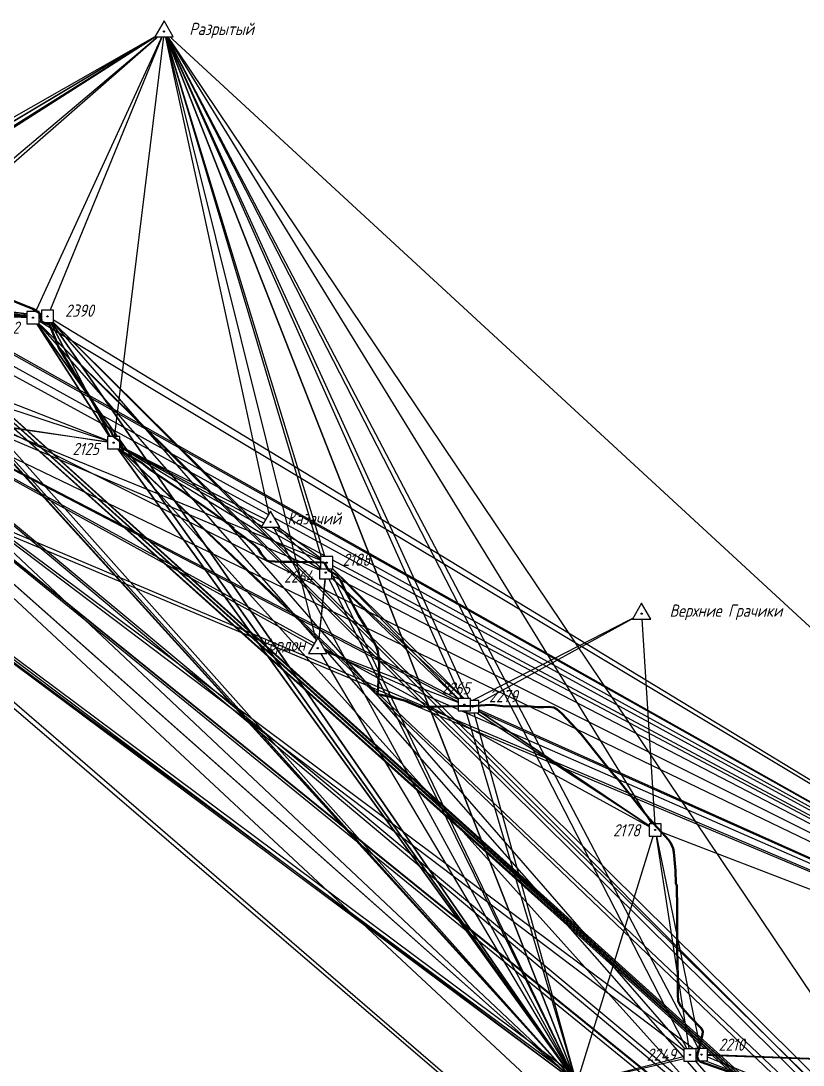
# Model space of a CAD drawing. Extents: x 2206680 to 2255999, y 529817 to 580901.
# Drawn here: x 2213659 to 2226421, y 563858 to 580901 of the extents above; entities that cross this region are included whole.
import ezdxf
from ezdxf.enums import TextEntityAlignment as Align

# ---------------------------------------------------------------- set-up
doc = ezdxf.new("R2010")
doc.units = 0
doc.layers.add('BaseLine', color=3, linetype='Continuous', true_color=0x00ff00)
doc.layers.add('Проектируемая трасса', color=1, linetype='Continuous')
doc.layers.add('Точки', color=7, linetype='Continuous', lineweight=0, true_color=0xffffff)
doc.styles.add('Bm431', font='Bm431.ttf')
doc.styles.add('D431', font='D431.ttf')
doc.styles.add('VNIPISIMPLEXCUR', font='simplex.shx', dxfattribs={"width": 0.8, "oblique": 15})

# ---------------------------------------------------------------- blocks, each defined once
blk = doc.blocks.new('*U14')
at = {"color": 0, "linetype": 'Continuous', "lineweight": -2, "style": 'D431'}
blk.add_attdef('Номер_пункта', text='', height=2, dxfattribs=at).set_placement((-2, -1), align=Align.RIGHT)
at = {"color": 0, "linetype": 'Continuous', "lineweight": -2, "style": 'Bm431', "flags": 1}
blk.add_attdef('Код', (0, -5.5), '', height=2, dxfattribs=at)
at = {"color": 0, "linetype": 'Continuous', "lineweight": -2}
blk.add_wipeout([(-1, 1), (1, 1), (1, -1), (-1, -1)], dxfattribs=at)
at = {"linetype": 'Continuous', "lineweight": -2}
h = blk.add_hatch(color=0, dxfattribs=at)
edge = h.paths.add_edge_path()
edge.add_arc((0, 0), 0.1, 0, 360)
at = {"color": 0, "linetype": 'Continuous', "lineweight": -2}
blk.add_lwpolyline([(-1, -1), (1, -1), (1, 1), (-1, 1)], close=True, dxfattribs=at)
blk.add_circle((0, 0), 0.1, dxfattribs=at)
at = {"color": 0, "linetype": 'Continuous', "lineweight": -2, "style": 'Bm431'}
for tag, p in [('Отметка_центра', (7, 0.7)), ('Отметка_земли', (7, -2.7))]:
    blk.add_attdef(tag, text='', height=2, dxfattribs=at).set_placement(p, align=Align.CENTER)
blk = doc.blocks.new('*U19')
at = {"color": 0, "linetype": 'Continuous', "lineweight": -2, "style": 'D431'}
blk.add_attdef('Номер_пункта', text='', height=2, dxfattribs=at).set_placement((-2, -1), align=Align.RIGHT)
at = {"color": 0, "linetype": 'Continuous', "lineweight": -2, "style": 'Bm431', "flags": 1}
blk.add_attdef('Код', (0, -5.5), '', height=2, dxfattribs=at)
at = {"color": 0, "linetype": 'Continuous', "lineweight": -2}
blk.add_wipeout([(-1, 1), (1, 1), (1, -1), (-1, -1)], dxfattribs=at)
at = {"linetype": 'Continuous', "lineweight": -2}
h = blk.add_hatch(color=0, dxfattribs=at)
edge = h.paths.add_edge_path()
edge.add_arc((0, 0), 0.1, 0, 360)
at = {"color": 0, "linetype": 'Continuous', "lineweight": -2}
blk.add_lwpolyline([(-1, -1), (1, -1), (1, 1), (-1, 1)], close=True, dxfattribs=at)
blk.add_circle((0, 0), 0.1, dxfattribs=at)
at = {"color": 0, "linetype": 'Continuous', "lineweight": -2, "style": 'Bm431'}
for tag, p in [('Отметка_центра', (7, 0.7)), ('Отметка_земли', (7, -2.7))]:
    blk.add_attdef(tag, text='', height=2, dxfattribs=at).set_placement(p, align=Align.CENTER)
blk = doc.blocks.new('*U29')
at = {"color": 0, "linetype": 'Continuous', "lineweight": -2, "style": 'D431'}
blk.add_attdef('Номер_пункта', text='', height=2, dxfattribs=at).set_placement((-2, -1), align=Align.RIGHT)
at = {"color": 0, "linetype": 'Continuous', "lineweight": -2, "style": 'Bm431', "flags": 1}
blk.add_attdef('Код', (0, -5.5), '', height=2, dxfattribs=at)
at = {"color": 0, "linetype": 'Continuous', "lineweight": -2}
blk.add_wipeout([(-1, 1), (1, 1), (1, -1), (-1, -1)], dxfattribs=at)
at = {"linetype": 'Continuous', "lineweight": -2}
h = blk.add_hatch(color=0, dxfattribs=at)
edge = h.paths.add_edge_path()
edge.add_arc((0, 0), 0.1, 0, 360)
at = {"color": 0, "linetype": 'Continuous', "lineweight": -2}
blk.add_lwpolyline([(-1, -1), (1, -1), (1, 1), (-1, 1)], close=True, dxfattribs=at)
blk.add_circle((0, 0), 0.1, dxfattribs=at)
at = {"color": 0, "linetype": 'Continuous', "lineweight": -2, "style": 'Bm431'}
for tag, p in [('Отметка_центра', (7, 0.7)), ('Отметка_земли', (7, -2.7))]:
    blk.add_attdef(tag, text='', height=2, dxfattribs=at).set_placement(p, align=Align.CENTER)
blk = doc.blocks.new('*U30')
at = {"color": 0, "linetype": 'Continuous', "lineweight": -2, "style": 'D431'}
blk.add_attdef('Номер_пункта', text='', height=2, dxfattribs=at).set_placement((-2, -1), align=Align.RIGHT)
at = {"color": 0, "linetype": 'Continuous', "lineweight": -2, "style": 'Bm431', "flags": 1}
blk.add_attdef('Код', (0, -5.5), '', height=2, dxfattribs=at)
at = {"color": 0, "linetype": 'Continuous', "lineweight": -2}
blk.add_wipeout([(-1, 1), (1, 1), (1, -1), (-1, -1)], dxfattribs=at)
at = {"linetype": 'Continuous', "lineweight": -2}
h = blk.add_hatch(color=0, dxfattribs=at)
edge = h.paths.add_edge_path()
edge.add_arc((0, 0), 0.1, 0, 360)
at = {"color": 0, "linetype": 'Continuous', "lineweight": -2}
blk.add_lwpolyline([(-1, -1), (1, -1), (1, 1), (-1, 1)], close=True, dxfattribs=at)
blk.add_circle((0, 0), 0.1, dxfattribs=at)
at = {"color": 0, "linetype": 'Continuous', "lineweight": -2, "style": 'Bm431'}
for tag, p in [('Отметка_центра', (7, 0.7)), ('Отметка_земли', (7, -2.7))]:
    blk.add_attdef(tag, text='', height=2, dxfattribs=at).set_placement(p, align=Align.CENTER)
blk = doc.blocks.new('*U31')
at = {"color": 0, "linetype": 'Continuous', "lineweight": -2, "style": 'D431'}
blk.add_attdef('Номер_пункта', text='', height=2, dxfattribs=at).set_placement((-2, -1), align=Align.RIGHT)
at = {"color": 0, "linetype": 'Continuous', "lineweight": -2, "style": 'Bm431', "flags": 1}
blk.add_attdef('Код', (0, -5.5), '', height=2, dxfattribs=at)
at = {"color": 0, "linetype": 'Continuous', "lineweight": -2}
blk.add_wipeout([(-1, 1), (1, 1), (1, -1), (-1, -1)], dxfattribs=at)
at = {"linetype": 'Continuous', "lineweight": -2}
h = blk.add_hatch(color=0, dxfattribs=at)
edge = h.paths.add_edge_path()
edge.add_arc((0, 0), 0.1, 0, 360)
at = {"color": 0, "linetype": 'Continuous', "lineweight": -2}
blk.add_lwpolyline([(-1, -1), (1, -1), (1, 1), (-1, 1)], close=True, dxfattribs=at)
blk.add_circle((0, 0), 0.1, dxfattribs=at)
at = {"color": 0, "linetype": 'Continuous', "lineweight": -2, "style": 'Bm431'}
for tag, p in [('Отметка_центра', (7, 0.7)), ('Отметка_земли', (7, -2.7))]:
    blk.add_attdef(tag, text='', height=2, dxfattribs=at).set_placement(p, align=Align.CENTER)
blk = doc.blocks.new('*U32')
at = {"color": 0, "linetype": 'Continuous', "lineweight": -2, "style": 'D431'}
blk.add_attdef('Номер_пункта', text='', height=2, dxfattribs=at).set_placement((-2, -1), align=Align.RIGHT)
at = {"color": 0, "linetype": 'Continuous', "lineweight": -2, "style": 'Bm431', "flags": 1}
blk.add_attdef('Код', (0, -5.5), '', height=2, dxfattribs=at)
at = {"color": 0, "linetype": 'Continuous', "lineweight": -2}
blk.add_wipeout([(-1, 1), (1, 1), (1, -1), (-1, -1)], dxfattribs=at)
at = {"linetype": 'Continuous', "lineweight": -2}
h = blk.add_hatch(color=0, dxfattribs=at)
edge = h.paths.add_edge_path()
edge.add_arc((0, 0), 0.1, 0, 360)
at = {"color": 0, "linetype": 'Continuous', "lineweight": -2}
blk.add_lwpolyline([(-1, -1), (1, -1), (1, 1), (-1, 1)], close=True, dxfattribs=at)
blk.add_circle((0, 0), 0.1, dxfattribs=at)
at = {"color": 0, "linetype": 'Continuous', "lineweight": -2, "style": 'Bm431'}
for tag, p in [('Отметка_центра', (7, 0.7)), ('Отметка_земли', (7, -2.7))]:
    blk.add_attdef(tag, text='', height=2, dxfattribs=at).set_placement(p, align=Align.CENTER)
blk = doc.blocks.new('*U21')
at = {"color": 0, "linetype": 'Continuous', "lineweight": -2, "style": 'D431'}
blk.add_attdef('Номер_пункта', text='', height=2, dxfattribs=at).set_placement((-2, -1), align=Align.RIGHT)
at = {"color": 0, "linetype": 'Continuous', "lineweight": -2, "style": 'Bm431', "flags": 1}
blk.add_attdef('Код', (0, -5.5), '', height=2, dxfattribs=at)
at = {"color": 0, "linetype": 'Continuous', "lineweight": -2}
blk.add_wipeout([(-1, 1), (1, 1), (1, -1), (-1, -1)], dxfattribs=at)
at = {"linetype": 'Continuous', "lineweight": -2}
h = blk.add_hatch(color=0, dxfattribs=at)
edge = h.paths.add_edge_path()
edge.add_arc((0, 0), 0.1, 0, 360)
at = {"color": 0, "linetype": 'Continuous', "lineweight": -2}
blk.add_lwpolyline([(-1, -1), (1, -1), (1, 1), (-1, 1)], close=True, dxfattribs=at)
blk.add_circle((0, 0), 0.1, dxfattribs=at)
at = {"color": 0, "linetype": 'Continuous', "lineweight": -2, "style": 'Bm431'}
for tag, p in [('Отметка_центра', (7, 0.7)), ('Отметка_земли', (7, -2.7))]:
    blk.add_attdef(tag, text='', height=2, dxfattribs=at).set_placement(p, align=Align.CENTER)
blk = doc.blocks.new('*U22')
at = {"color": 0, "linetype": 'Continuous', "lineweight": -2, "style": 'D431'}
blk.add_attdef('Номер_пункта', text='', height=2, dxfattribs=at).set_placement((-2, -1), align=Align.RIGHT)
at = {"color": 0, "linetype": 'Continuous', "lineweight": -2, "style": 'Bm431', "flags": 1}
blk.add_attdef('Код', (0, -5.5), '', height=2, dxfattribs=at)
at = {"color": 0, "linetype": 'Continuous', "lineweight": -2}
blk.add_wipeout([(-1, 1), (1, 1), (1, -1), (-1, -1)], dxfattribs=at)
at = {"linetype": 'Continuous', "lineweight": -2}
h = blk.add_hatch(color=0, dxfattribs=at)
edge = h.paths.add_edge_path()
edge.add_arc((0, 0), 0.1, 0, 360)
at = {"color": 0, "linetype": 'Continuous', "lineweight": -2}
blk.add_lwpolyline([(-1, -1), (1, -1), (1, 1), (-1, 1)], close=True, dxfattribs=at)
blk.add_circle((0, 0), 0.1, dxfattribs=at)
at = {"color": 0, "linetype": 'Continuous', "lineweight": -2, "style": 'Bm431'}
for tag, p in [('Отметка_центра', (7, 0.7)), ('Отметка_земли', (7, -2.7))]:
    blk.add_attdef(tag, text='', height=2, dxfattribs=at).set_placement(p, align=Align.CENTER)
blk = doc.blocks.new('*U23')
at = {"color": 0, "linetype": 'Continuous', "lineweight": -2, "style": 'D431'}
blk.add_attdef('Номер_пункта', text='', height=2, dxfattribs=at).set_placement((-2, -1), align=Align.RIGHT)
at = {"color": 0, "linetype": 'Continuous', "lineweight": -2, "style": 'Bm431', "flags": 1}
blk.add_attdef('Код', (0, -5.5), '', height=2, dxfattribs=at)
at = {"color": 0, "linetype": 'Continuous', "lineweight": -2}
blk.add_wipeout([(-1, 1), (1, 1), (1, -1), (-1, -1)], dxfattribs=at)
at = {"linetype": 'Continuous', "lineweight": -2}
h = blk.add_hatch(color=0, dxfattribs=at)
edge = h.paths.add_edge_path()
edge.add_arc((0, 0), 0.1, 0, 360)
at = {"color": 0, "linetype": 'Continuous', "lineweight": -2}
blk.add_lwpolyline([(-1, -1), (1, -1), (1, 1), (-1, 1)], close=True, dxfattribs=at)
blk.add_circle((0, 0), 0.1, dxfattribs=at)
at = {"color": 0, "linetype": 'Continuous', "lineweight": -2, "style": 'Bm431'}
for tag, p in [('Отметка_центра', (7, 0.7)), ('Отметка_земли', (7, -2.7))]:
    blk.add_attdef(tag, text='', height=2, dxfattribs=at).set_placement(p, align=Align.CENTER)
blk = doc.blocks.new('*U24')
at = {"color": 0, "linetype": 'Continuous', "lineweight": -2, "style": 'D431'}
blk.add_attdef('Номер_пункта', text='', height=2, dxfattribs=at).set_placement((-2, -1), align=Align.RIGHT)
at = {"color": 0, "linetype": 'Continuous', "lineweight": -2, "style": 'Bm431', "flags": 1}
blk.add_attdef('Код', (0, -5.5), '', height=2, dxfattribs=at)
at = {"color": 0, "linetype": 'Continuous', "lineweight": -2}
blk.add_wipeout([(-1, 1), (1, 1), (1, -1), (-1, -1)], dxfattribs=at)
at = {"linetype": 'Continuous', "lineweight": -2}
h = blk.add_hatch(color=0, dxfattribs=at)
edge = h.paths.add_edge_path()
edge.add_arc((0, 0), 0.1, 0, 360)
at = {"color": 0, "linetype": 'Continuous', "lineweight": -2}
blk.add_lwpolyline([(-1, -1), (1, -1), (1, 1), (-1, 1)], close=True, dxfattribs=at)
blk.add_circle((0, 0), 0.1, dxfattribs=at)
at = {"color": 0, "linetype": 'Continuous', "lineweight": -2, "style": 'Bm431'}
for tag, p in [('Отметка_центра', (7, 0.7)), ('Отметка_земли', (7, -2.7))]:
    blk.add_attdef(tag, text='', height=2, dxfattribs=at).set_placement(p, align=Align.CENTER)
blk = doc.blocks.new('*U69')
at = {"color": 0, "linetype": 'Continuous', "lineweight": -2, "style": 'Bm431'}
for tag, p in [('Отметка_центра', (7, 0.7)), ('Отметка_земли', (7, -2.7))]:
    blk.add_attdef(tag, text='', height=2, dxfattribs=at).set_placement(p, align=Align.CENTER)
blk.add_attdef('Название_пункта', text='', height=2, dxfattribs=at).set_placement((-2, -1), align=Align.RIGHT)
at = {"color": 0, "linetype": 'Continuous', "lineweight": -2}
blk.add_wipeout([(-1.5, -0.87), (0, 1.73), (1.5, -0.87)], dxfattribs=at)
at = {"linetype": 'Continuous', "lineweight": -2}
h = blk.add_hatch(color=0, dxfattribs=at)
edge = h.paths.add_edge_path()
edge.add_arc((0, 0), 0.1, 0, 360)
at = {"color": 0, "linetype": 'Continuous', "lineweight": -2}
blk.add_lwpolyline([(-1.5, -0.87), (1.5, -0.87), (0, 1.73)], close=True, dxfattribs=at)
blk.add_circle((0, 0), 0.1, dxfattribs=at)
blk = doc.blocks.new('*U70')
at = {"color": 0, "linetype": 'Continuous', "lineweight": -2, "style": 'Bm431'}
for tag, p in [('Отметка_центра', (7, 0.7)), ('Отметка_земли', (7, -2.7))]:
    blk.add_attdef(tag, text='', height=2, dxfattribs=at).set_placement(p, align=Align.CENTER)
blk.add_attdef('Название_пункта', text='', height=2, dxfattribs=at).set_placement((-2, -1), align=Align.RIGHT)
at = {"color": 0, "linetype": 'Continuous', "lineweight": -2}
blk.add_wipeout([(-1.5, -0.87), (0, 1.73), (1.5, -0.87)], dxfattribs=at)
at = {"linetype": 'Continuous', "lineweight": -2}
h = blk.add_hatch(color=0, dxfattribs=at)
edge = h.paths.add_edge_path()
edge.add_arc((0, 0), 0.1, 0, 360)
at = {"color": 0, "linetype": 'Continuous', "lineweight": -2}
blk.add_lwpolyline([(-1.5, -0.87), (1.5, -0.87), (0, 1.73)], close=True, dxfattribs=at)
blk.add_circle((0, 0), 0.1, dxfattribs=at)
blk = doc.blocks.new('*U72')
at = {"color": 0, "linetype": 'Continuous', "lineweight": -2, "style": 'Bm431'}
for tag, p in [('Отметка_центра', (7, 0.7)), ('Отметка_земли', (7, -2.7))]:
    blk.add_attdef(tag, text='', height=2, dxfattribs=at).set_placement(p, align=Align.CENTER)
blk.add_attdef('Название_пункта', text='', height=2, dxfattribs=at).set_placement((-2, -1), align=Align.RIGHT)
at = {"color": 0, "linetype": 'Continuous', "lineweight": -2}
blk.add_wipeout([(-1.5, -0.87), (0, 1.73), (1.5, -0.87)], dxfattribs=at)
at = {"linetype": 'Continuous', "lineweight": -2}
h = blk.add_hatch(color=0, dxfattribs=at)
edge = h.paths.add_edge_path()
edge.add_arc((0, 0), 0.1, 0, 360)
at = {"color": 0, "linetype": 'Continuous', "lineweight": -2}
blk.add_lwpolyline([(-1.5, -0.87), (1.5, -0.87), (0, 1.73)], close=True, dxfattribs=at)
blk.add_circle((0, 0), 0.1, dxfattribs=at)
blk = doc.blocks.new('*U56')
at = {"color": 0, "linetype": 'Continuous', "lineweight": -2, "style": 'Bm431'}
for tag, p in [('Отметка_центра', (7.07, 0.2)), ('Отметка_земли', (7.07, -3.2))]:
    blk.add_attdef(tag, text='', height=2, dxfattribs=at).set_placement(p, align=Align.CENTER)
blk.add_attdef('Название_пункта', text='', height=2, dxfattribs=at).set_placement((-2, -1), align=Align.RIGHT)
at = {"color": 0, "linetype": 'Continuous', "lineweight": -2}
blk.add_wipeout([(-1.5, -0.87), (0, 1.73), (1.5, -0.87)], dxfattribs=at)
at = {"linetype": 'Continuous', "lineweight": -2}
h = blk.add_hatch(color=0, dxfattribs=at)
edge = h.paths.add_edge_path()
edge.add_arc((0, 0), 0.1, 0, 360)
at = {"color": 0, "linetype": 'Continuous', "lineweight": -2}
blk.add_lwpolyline([(-1.5, -0.87), (1.5, -0.87), (0, 1.73)], close=True, dxfattribs=at)
blk.add_circle((0, 0), 0.1, dxfattribs=at)

msp = doc.modelspace()

# ---------------------------------------------------------------- linework, layer by layer
at = {"color": 95, "linetype": 'Continuous'}
for p, q in [((2215995, 580728, 137), (2207165, 575157, 35)), ((2215995, 580728, 137), (2207231, 575224, 35)), ((2215995, 580728, 137), (2208449, 576223, 44)), ((2215995, 580728, 137), (2209147, 576354, 40)), ((2215995, 580728, 137), (2210141, 577397, 46)), ((2215995, 580728, 137), (2210250, 577301, 46)), ((2215995, 580728, 137), (2210250, 577301, 46)), ((2215995, 580728, 137), (2211091, 576448, 39)), ((2215995, 580728, 137), (2211113, 576606, 40)), ((2215995, 580728, 137), (2213856, 576058, 37)), ((2215995, 580728, 137), (2214093, 576079, 37)), ((2215995, 580728, 137), (2218647, 572059, 36)), ((2215995, 580728, 137), (2218647, 572059, 36)), ((2215995, 580728, 137), (2224008, 567696, 117)), ((2215995, 580728, 137), (2228126, 562675, 85)), ((2215995, 580728, 137), (2222731, 563559, 61)), ((2215995, 580728, 137), (2222731, 563559, 61)), ((2215995, 580728, 137), (2217731, 572726, 38)), ((2215995, 580728, 137), (2218502, 570664, 43)), ((2215995, 580728, 137), (2221029, 569708, 48)), ((2215995, 580728, 137), (2221029, 569708, 48)), ((2215995, 580728, 137), (2220893, 569740, 46)), ((2215995, 580728, 137), (2220893, 569740, 46)), ((2215995, 580728, 137), (2224575, 564025, 67)), ((2215995, 580728, 137), (2224763, 564029, 68)), ((2215995, 580728, 137), (2218633, 571897, 35)), ((2215995, 580728, 137), (2218633, 571897, 35)), ((2234489, 563670, 168), (2215995, 580728, 137)), ((2234489, 563670, 168), (2215995, 580728, 137)), ((2213856, 576058, 37), (2211113, 576606, 40)), ((2234489, 563670, 168), (2211113, 576606, 40)), ((2214093, 576079, 37), (2211091, 576448, 39)), ((2213856, 576058, 37), (2211091, 576448, 39)), ((2234489, 563670, 168), (2211091, 576448, 39)), ((2214093, 576079, 37), (2209147, 576354, 40)), ((2213856, 576058, 37), (2209147, 576354, 40)), ((2214093, 576079, 37), (2208449, 576223, 44)), ((2213856, 576058, 37), (2208449, 576223, 44)), ((2213856, 576058, 37), (2214093, 576079, 37)), ((2213856, 576058, 37), (2214093, 576079, 37)), ((2215171, 574017, 32), (2222731, 563559, 61)), ((2215171, 574017, 32), (2222731, 563559, 61)), ((2215171, 574017, 32), (2217731, 572726, 38)), ((2215171, 574017, 32), (2218633, 571897, 35)), ((2215171, 574017, 32), (2218647, 572059, 36)), ((2234489, 563670, 168), (2215171, 574017, 32)), ((2218647, 572059, 36), (2217731, 572726, 38)), ((2218633, 571897, 35), (2217731, 572726, 38)), ((2222731, 563559, 61), (2217731, 572726, 38)), ((2218647, 572059, 36), (2218502, 570664, 43)), ((2218647, 572059, 36), (2218633, 571897, 35)), ((2218647, 572059, 36), (2218633, 571897, 35)), ((2220893, 569740, 46), (2218647, 572059, 36)), ((2218647, 572059, 36), (2221029, 569708, 48)), ((2222731, 563559, 61), (2218647, 572059, 36)), ((2222731, 563559, 61), (2218647, 572059, 36)), ((2234489, 563670, 168), (2218647, 572059, 36)), ((2218633, 571897, 35), (2218502, 570664, 43)), ((2220893, 569740, 46), (2218633, 571897, 35)), ((2218633, 571897, 35), (2221029, 569708, 48)), ((2222731, 563559, 61), (2218633, 571897, 35)), ((2222731, 563559, 61), (2218633, 571897, 35)), ((2234489, 563670, 168), (2218633, 571897, 35)), ((2223787, 571226, 120), (2220893, 569740, 46)), ((2223787, 571226, 120), (2221029, 569708, 48)), ((2223787, 571226, 120), (2224008, 567696, 117)), ((2220893, 569740, 46), (2218502, 570664, 43)), ((2222731, 563559, 61), (2218502, 570664, 43)), ((2234489, 563670, 168), (2218502, 570664, 43)), ((2224008, 567696, 117), (2220893, 569740, 46)), ((2221029, 569708, 48), (2220893, 569740, 46)), ((2221029, 569708, 48), (2220893, 569740, 46)), ((2222731, 563559, 61), (2220893, 569740, 46)), ((2222731, 563559, 61), (2220893, 569740, 46)), ((2224008, 567696, 117), (2220893, 569740, 46)), ((2221029, 569708, 48), (2220893, 569740, 46)), ((2234489, 563670, 168), (2220893, 569740, 46)), ((2234489, 563670, 168), (2220893, 569740, 46)), ((2224008, 567696, 117), (2221029, 569708, 48)), ((2222731, 563559, 61), (2221029, 569708, 48)), ((2222731, 563559, 61), (2221029, 569708, 48)), ((2221029, 569708, 48), (2224008, 567696, 117)), ((2234489, 563670, 168), (2221029, 569708, 48)), ((2234489, 563670, 168), (2221029, 569708, 48)), ((2222731, 563559, 61), (2224008, 567696, 117)), ((2224008, 567696, 117), (2224575, 564025, 67)), ((2224008, 567696, 117), (2224763, 564029, 68)), ((2234489, 563670, 168), (2224008, 567696, 117)), ((2222731, 563559, 61), (2224763, 564029, 68)), ((2222731, 563559, 61), (2224575, 564025, 67)), ((2224575, 564025, 67), (2224763, 564029, 68)), ((2224575, 564025, 67), (2228126, 562675, 85)), ((2234489, 563670, 168), (2224575, 564025, 67)), ((2224763, 564029, 68), (2228126, 562675, 85)), ((2234489, 563670, 168), (2224763, 564029, 68))]:
    msp.add_line(p, q, dxfattribs=at)
at = {"layer": 'BaseLine', "color": 95, "lineweight": 30}
for p, q in [((2215995, 580728, 137), (2207165, 575157, 35)), ((2215995, 580728, 137), (2207231, 575224, 35)), ((2215995, 580728, 137), (2208449, 576223, 44)), ((2215995, 580728, 137), (2209147, 576354, 40)), ((2215995, 580728, 137), (2210141, 577397, 46)), ((2215995, 580728, 137), (2210250, 577301, 46)), ((2215995, 580728, 137), (2210250, 577301, 46)), ((2215995, 580728, 137), (2211091, 576448, 39)), ((2215995, 580728, 137), (2211113, 576606, 40)), ((2215995, 580728, 137), (2213856, 576058, 37)), ((2215995, 580728, 137), (2214093, 576079, 37)), ((2215995, 580728, 137), (2215171, 574017, 32)), ((2215995, 580728, 137), (2215171, 574017, 32)), ((2215995, 580728, 137), (2215171, 574017, 32)), ((2215995, 580728, 137), (2215171, 574017, 32)), ((2215995, 580728, 137), (2218647, 572059, 36)), ((2215995, 580728, 137), (2218647, 572059, 36)), ((2215995, 580728, 137), (2224008, 567696, 117)), ((2215995, 580728, 137), (2228126, 562675, 85)), ((2222731, 563559, 61), (2215995, 580728, 137)), ((2215995, 580728, 137), (2217731, 572726, 38)), ((2215995, 580728, 137), (2218502, 570664, 43)), ((2215995, 580728, 137), (2221029, 569708, 48)), ((2215995, 580728, 137), (2221029, 569708, 48)), ((2234489, 563670, 168), (2215995, 580728, 137)), ((2215995, 580728, 137), (2220893, 569740, 46)), ((2215995, 580728, 137), (2220893, 569740, 46)), ((2215995, 580728, 137), (2224575, 564025, 67)), ((2215995, 580728, 137), (2224763, 564029, 68)), ((2215995, 580728, 137), (2218633, 571897, 35)), ((2215995, 580728, 137), (2218633, 571897, 35)), ((2234489, 563670, 168), (2215995, 580728, 137)), ((2222731, 563559, 61), (2215995, 580728, 137)), ((2222731, 563559, 61), (2210141, 577397, 46)), ((2234489, 563670, 168), (2210141, 577397, 46)), ((2222731, 563559, 61), (2210141, 577397, 46)), ((2234489, 563670, 168), (2210141, 577397, 46)), ((2210141, 577397, 46), (2238006, 552293, 121)), ((2238535, 551881, 126), (2210141, 577397, 46)), ((2222731, 563559, 61), (2210250, 577301, 46)), ((2222731, 563559, 61), (2210250, 577301, 46)), ((2234489, 563670, 168), (2210250, 577301, 46)), ((2234489, 563670, 168), (2210250, 577301, 46)), ((2222731, 563559, 61), (2210250, 577301, 46)), ((2222731, 563559, 61), (2210250, 577301, 46)), ((2234489, 563670, 168), (2210250, 577301, 46)), ((2234489, 563670, 168), (2210250, 577301, 46)), ((2210250, 577301, 46), (2238006, 552293, 121)), ((2238535, 551881, 126), (2210250, 577301, 46)), ((2222731, 563559, 61), (2211113, 576606, 40)), ((2234489, 563670, 168), (2211113, 576606, 40)), ((2222731, 563559, 61), (2211113, 576606, 40)), ((2213856, 576058, 37), (2211113, 576606, 40)), ((2211113, 576606, 40), (2238006, 552293, 121)), ((2238535, 551881, 126), (2211113, 576606, 40)), ((2222731, 563559, 61), (2211091, 576448, 39)), ((2211091, 576448, 39), (2213856, 576058, 37)), ((2222731, 563559, 61), (2211091, 576448, 39)), ((2234489, 563670, 168), (2211091, 576448, 39)), ((2211091, 576448, 39), (2214093, 576079, 37)), ((2211091, 576448, 39), (2238006, 552293, 121)), ((2238535, 551881, 126), (2211091, 576448, 39)), ((2222731, 563559, 61), (2209147, 576354, 40)), ((2215171, 574017, 32), (2209147, 576354, 40)), ((2234489, 563670, 168), (2209147, 576354, 40)), ((2234489, 563670, 168), (2209147, 576354, 40)), ((2222731, 563559, 61), (2209147, 576354, 40)), ((2209147, 576354, 40), (2238006, 552140, 121)), ((2213856, 576058, 37), (2209147, 576354, 40)), ((2209147, 576354, 40), (2214093, 576079, 37)), ((2215171, 574017, 32), (2209147, 576354, 40)), ((2238535, 551881, 126), (2209147, 576354, 40)), ((2208449, 576223, 44), (2218647, 572059, 36)), ((2208449, 576223, 44), (2224008, 567696, 117)), ((2208449, 576223, 44), (2222731, 563559, 61)), ((2208449, 576223, 44), (2218502, 570664, 43)), ((2208449, 576223, 44), (2221029, 569708, 48)), ((2208449, 576223, 44), (2221029, 569708, 48)), ((2208449, 576223, 44), (2220893, 569740, 46)), ((2208449, 576223, 44), (2220893, 569740, 46)), ((2208449, 576223, 44), (2224575, 564025, 67)), ((2208449, 576223, 44), (2224763, 564029, 68)), ((2208449, 576223, 44), (2218633, 571897, 35)), ((2208449, 576223, 44), (2215171, 574017, 32)), ((2234489, 563670, 168), (2208449, 576223, 44)), ((2208449, 576223, 44), (2218647, 572059, 36)), ((2208449, 576223, 44), (2224008, 567696, 117)), ((2222731, 563559, 61), (2208449, 576223, 44)), ((2208449, 576223, 44), (2218502, 570664, 43)), ((2208449, 576223, 44), (2221029, 569708, 48)), ((2208449, 576223, 44), (2221029, 569708, 48)), ((2234489, 563670, 168), (2208449, 576223, 44)), ((2208449, 576223, 44), (2220893, 569740, 46)), ((2208449, 576223, 44), (2220893, 569740, 46)), ((2208449, 576223, 44), (2224575, 564025, 67)), ((2208449, 576223, 44), (2224763, 564029, 68)), ((2208449, 576223, 44), (2218633, 571897, 35)), ((2208449, 576223, 44), (2238006, 552293, 121)), ((2208449, 576223, 44), (2238006, 552140, 121)), ((2208449, 576223, 44), (2237639, 549008, 62)), ((2208449, 576223, 44), (2213856, 576058, 37)), ((2208449, 576223, 44), (2214093, 576079, 37)), ((2208449, 576223, 44), (2215171, 574017, 32)), ((2238535, 551881, 126), (2208449, 576223, 44)), ((2213856, 576058, 37), (2214093, 576079, 37)), ((2213856, 576058, 37), (2214093, 576079, 37)), ((2214093, 576079, 37), (2222731, 563559, 61)), ((2214093, 576079, 37), (2215171, 574017, 32)), ((2214093, 576079, 37), (2215171, 574017, 32)), ((2234489, 563670, 168), (2214093, 576079, 37)), ((2234489, 563670, 168), (2214093, 576079, 37)), ((2222731, 563559, 61), (2214093, 576079, 37)), ((2214093, 576079, 37), (2215171, 574017, 32)), ((2215171, 574017, 32), (2214093, 576079, 37)), ((2214093, 576079, 37), (2237639, 549008, 62)), ((2214093, 576079, 37), (2238006, 552140, 121)), ((2238535, 551881, 126), (2214093, 576079, 37)), ((2213856, 576058, 37), (2215171, 574017, 32)), ((2213856, 576058, 37), (2215171, 574017, 32)), ((2213856, 576058, 37), (2222731, 563559, 61)), ((2234489, 563670, 168), (2213856, 576058, 37)), ((2213856, 576058, 37), (2215171, 574017, 32)), ((2222731, 563559, 61), (2213856, 576058, 37)), ((2234489, 563670, 168), (2213856, 576058, 37)), ((2215171, 574017, 32), (2213856, 576058, 37)), ((2213856, 576058, 37), (2237639, 549008, 62)), ((2213856, 576058, 37), (2238006, 552140, 121)), ((2238535, 551881, 126), (2213856, 576058, 37)), ((2222731, 563559, 61), (2207231, 575224, 35)), ((2207231, 575224, 35), (2215171, 574017, 32)), ((2234489, 563670, 168), (2207231, 575224, 35)), ((2222731, 563559, 61), (2207231, 575224, 35)), ((2234489, 563670, 168), (2207231, 575224, 35)), ((2207231, 575224, 35), (2237639, 549008, 62)), ((2207231, 575224, 35), (2215171, 574017, 32)), ((2238535, 551881, 126), (2207231, 575224, 35)), ((2222731, 563559, 61), (2207165, 575157, 35)), ((2215171, 574017, 32), (2207165, 575157, 35)), ((2234489, 563670, 168), (2207165, 575157, 35)), ((2222731, 563559, 61), (2207165, 575157, 35)), ((2234489, 563670, 168), (2207165, 575157, 35)), ((2207165, 575157, 35), (2237639, 549008, 62)), ((2215171, 574017, 32), (2207165, 575157, 35)), ((2238535, 551881, 126), (2207165, 575157, 35)), ((2215171, 574017, 32), (2218647, 572059, 36)), ((2222731, 563559, 61), (2215171, 574017, 32)), ((2215171, 574017, 32), (2217731, 572726, 38)), ((2215171, 574017, 32), (2218633, 571897, 35)), ((2222731, 563559, 61), (2215171, 574017, 32)), ((2234489, 563670, 168), (2215171, 574017, 32)), ((2215171, 574017, 32), (2237639, 549008, 62)), ((2215171, 574017, 32), (2238006, 552140, 121)), ((2238535, 551881, 126), (2215171, 574017, 32)), ((2222731, 563559, 61), (2217731, 572726, 38)), ((2218647, 572059, 36), (2217731, 572726, 38)), ((2218633, 571897, 35), (2217731, 572726, 38)), ((2218647, 572059, 36), (2218502, 570664, 43)), ((2218647, 572059, 36), (2218633, 571897, 35)), ((2218633, 571897, 35), (2218647, 572059, 36)), ((2222731, 563559, 61), (2218647, 572059, 36)), ((2218647, 572059, 36), (2221029, 569708, 48)), ((2234489, 563670, 168), (2218647, 572059, 36)), ((2220893, 569740, 46), (2218647, 572059, 36)), ((2222731, 563559, 61), (2218647, 572059, 36)), ((2218633, 571897, 35), (2218502, 570664, 43)), ((2222731, 563559, 61), (2218633, 571897, 35)), ((2218633, 571897, 35), (2221029, 569708, 48)), ((2234489, 563670, 168), (2218633, 571897, 35)), ((2220893, 569740, 46), (2218633, 571897, 35)), ((2222731, 563559, 61), (2218633, 571897, 35)), ((2223787, 571226, 120), (2220893, 569740, 46)), ((2223787, 571226, 120), (2221029, 569708, 48)), ((2223787, 571226, 120), (2224008, 567696, 117)), ((2234489, 563670, 168), (2218502, 570664, 43)), ((2220893, 569740, 46), (2218502, 570664, 43)), ((2222731, 563559, 61), (2218502, 570664, 43)), ((2234489, 563670, 168), (2220893, 569740, 46)), ((2234489, 563670, 168), (2220893, 569740, 46)), ((2221029, 569708, 48), (2220893, 569740, 46)), ((2220893, 569740, 46), (2221029, 569708, 48)), ((2222731, 563559, 61), (2220893, 569740, 46)), ((2222731, 563559, 61), (2220893, 569740, 46)), ((2224008, 567696, 117), (2220893, 569740, 46)), ((2221029, 569708, 48), (2220893, 569740, 46)), ((2224008, 567696, 117), (2220893, 569740, 46)), ((2234489, 563670, 168), (2221029, 569708, 48)), ((2234489, 563670, 168), (2221029, 569708, 48)), ((2222731, 563559, 61), (2221029, 569708, 48)), ((2222731, 563559, 61), (2221029, 569708, 48)), ((2224008, 567696, 117), (2221029, 569708, 48)), ((2221029, 569708, 48), (2224008, 567696, 117)), ((2222731, 563559, 61), (2224008, 567696, 117)), ((2234489, 563670, 168), (2224008, 567696, 117)), ((2224008, 567696, 117), (2224575, 564025, 67)), ((2224008, 567696, 117), (2224763, 564029, 68)), ((2222731, 563559, 61), (2224763, 564029, 68)), ((2222731, 563559, 61), (2224575, 564025, 67)), ((2224575, 564025, 67), (2224763, 564029, 68)), ((2234489, 563670, 168), (2224575, 564025, 67)), ((2224575, 564025, 67), (2228126, 562675, 85)), ((2224763, 564029, 68), (2228126, 562675, 85)), ((2234489, 563670, 168), (2224763, 564029, 68))]:
    msp.add_line(p, q, dxfattribs=at)

# ---------------------------------------------------------------- next in the draw order: block references
at = {"layer": 'Точки', "color": 1, "lineweight": 30}
ref = msp.add_blockref('*U72', (2215995, 580728, 137), dxfattribs=dict(at, xscale=100, yscale=100, zscale=100))
ref.add_attrib('Название_пункта', 'Разрытый', dxfattribs={"layer": '0', "color": 0, "linetype": 'Continuous', "lineweight": -2, "height": 200, "style": 'VNIPISIMPLEXCUR', "oblique": 15, "width": 0.8}).set_placement((2217460, 580670, 137), align=Align.RIGHT)
at = {"layer": 'Точки', "color": 0, "lineweight": 30}
ref = msp.add_blockref('*U14', (2214093, 576079, 37), dxfattribs=dict(at, xscale=100, yscale=100, zscale=100))
ref.add_attrib('Номер_пункта', '2390', dxfattribs={"layer": '0', "color": 0, "linetype": 'Continuous', "lineweight": -2, "height": 200, "style": 'VNIPISIMPLEXCUR', "oblique": 15, "width": 0.8}).set_placement((2214848, 576072, 37), align=Align.RIGHT)
ref = msp.add_blockref('*U31', (2215171, 574017, 32), dxfattribs=dict(at, xscale=100, yscale=100, zscale=100))
ref.add_attrib('Номер_пункта', '2125', dxfattribs={"layer": '0', "color": 0, "linetype": 'Continuous', "lineweight": -2, "height": 200, "style": 'VNIPISIMPLEXCUR', "oblique": 15, "width": 0.8}).set_placement((2214932, 573814, 32), align=Align.RIGHT)
at = {"layer": 'Точки', "color": 1, "lineweight": 30}
ref = msp.add_blockref('*U70', (2217731, 572726, 38), dxfattribs=dict(at, xscale=100, yscale=100, zscale=100))
ref.add_attrib('Название_пункта', 'Казачий', dxfattribs={"layer": '0', "color": 0, "linetype": 'Continuous', "lineweight": -2, "height": 200, "style": 'VNIPISIMPLEXCUR', "oblique": 15, "width": 0.8}).set_placement((2218882, 572681, 38), align=Align.RIGHT)
at = {"layer": 'Точки', "color": 0, "lineweight": 30}
ref = msp.add_blockref('*U29', (2218633, 571897, 35), dxfattribs=dict(at, xscale=100, yscale=100, zscale=100))
ref.add_attrib('Номер_пункта', '2264', dxfattribs={"layer": '0', "color": 0, "linetype": 'Continuous', "lineweight": -2, "height": 200, "style": 'VNIPISIMPLEXCUR', "oblique": 15, "width": 0.8}).set_placement((2218426, 571733, 35), align=Align.RIGHT)
at = {"layer": 'Точки', "color": 1, "lineweight": 30}
ref = msp.add_blockref('*U56', (2223787, 571226, 120), dxfattribs=dict(at, xscale=100, yscale=100, zscale=100))
ref.add_attrib('Название_пункта', 'Верхние Грачики', dxfattribs={"layer": '0', "color": 0, "linetype": 'Continuous', "lineweight": -2, "height": 200, "style": 'VNIPISIMPLEXCUR', "oblique": 15, "width": 0.8}).set_placement((2226081, 571176, 120), align=Align.RIGHT)
ref = msp.add_blockref('*U69', (2218502, 570664, 43), dxfattribs=dict(at, xscale=100, yscale=100, zscale=100))
ref.add_attrib('Название_пункта', 'Кордон', dxfattribs={"layer": '0', "color": 0, "linetype": 'Continuous', "lineweight": -2, "height": 200, "style": 'VNIPISIMPLEXCUR', "oblique": 15, "width": 0.8}).set_placement((2218296, 570621, 43), align=Align.RIGHT)
at = {"layer": 'Точки', "color": 0, "lineweight": 30}
ref = msp.add_blockref('*U22', (2221029, 569708, 48), dxfattribs=dict(at, xscale=100, yscale=100, zscale=100))
ref.add_attrib('Номер_пункта', '2279', dxfattribs={"layer": '0', "color": 0, "linetype": 'Continuous', "lineweight": -2, "height": 200, "style": 'VNIPISIMPLEXCUR', "oblique": 15, "width": 0.8}).set_placement((2221764, 569780, 48), align=Align.RIGHT)
ref = msp.add_blockref('*U21', (2224008, 567696, 117), dxfattribs=dict(at, xscale=100, yscale=100, zscale=100))
ref.add_attrib('Номер_пункта', '2178', dxfattribs={"layer": '0', "color": 0, "linetype": 'Continuous', "lineweight": -2, "height": 200, "style": 'VNIPISIMPLEXCUR', "oblique": 15, "width": 0.8}).set_placement((2223759, 567590, 117), align=Align.RIGHT)
ref = msp.add_blockref('*U30', (2224763, 564029, 68), dxfattribs=dict(at, xscale=100, yscale=100, zscale=100))
ref.add_attrib('Номер_пункта', '2210', dxfattribs={"layer": '0', "color": 0, "linetype": 'Continuous', "lineweight": -2, "height": 200, "style": 'VNIPISIMPLEXCUR', "oblique": 15, "width": 0.8}).set_placement((2225467, 564092, 68), align=Align.RIGHT)

# ---------------------------------------------------------------- next in the draw order: block references
ref = msp.add_blockref('*U19', (2213856, 576058, 37), dxfattribs=dict(at, xscale=100, yscale=100, zscale=100))
ref.add_attrib('Номер_пункта', '2262', dxfattribs={"layer": '0', "color": 0, "linetype": 'Continuous', "lineweight": -2, "height": 200, "style": 'VNIPISIMPLEXCUR', "oblique": 15, "width": 0.8}).set_placement((2213632, 575794, 37), align=Align.RIGHT)
ref = msp.add_blockref('*U32', (2218647, 572059, 36), dxfattribs=dict(at, xscale=100, yscale=100, zscale=100))
ref.add_attrib('Номер_пункта', '2188', dxfattribs={"layer": '0', "color": 0, "linetype": 'Continuous', "lineweight": -2, "height": 200, "style": 'VNIPISIMPLEXCUR', "oblique": 15, "width": 0.8}).set_placement((2219356, 572007, 36), align=Align.RIGHT)
ref = msp.add_blockref('*U23', (2220893, 569740, 46), dxfattribs=dict(at, xscale=100, yscale=100, zscale=100))
ref.add_attrib('Номер_пункта', '2265', dxfattribs={"layer": '0', "color": 0, "linetype": 'Continuous', "lineweight": -2, "height": 200, "style": 'VNIPISIMPLEXCUR', "oblique": 15, "width": 0.8}).set_placement((2220986, 569908, 46), align=Align.RIGHT)
ref = msp.add_blockref('*U24', (2224575, 564025, 67), dxfattribs=dict(at, xscale=100, yscale=100, zscale=100))
ref.add_attrib('Номер_пункта', '2249', dxfattribs={"layer": '0', "color": 0, "linetype": 'Continuous', "lineweight": -2, "height": 200, "style": 'VNIPISIMPLEXCUR', "oblique": 15, "width": 0.8}).set_placement((2224345, 563929, 67), align=Align.RIGHT)

# ---------------------------------------------------------------- next in the draw order: linework, layer by layer
at = {"layer": 'Проектируемая трасса', "lineweight": 50}
msp.add_lwpolyline([(2213308, 576418), (2213853, 576203), (2213921, 576163), (2213981, 576114), (2213988, 576000), (2214030, 575978), (2214128, 575945), (2214235, 575682), (2214274, 575576), (2214518, 575176), (2214613, 575027), (2214845, 574664), (2214955, 574485), (2214973, 574415), (2215043, 574306), (2215113, 574229), (2215171, 574120), (2215269, 574040), (2215294, 573992), (2215327, 573864), (2215633, 573686), (2215762, 573578), (2216330, 573200), (2216820, 572854), (2217130, 572626), (2217119, 572610), (2217285, 572492), (2217470, 572345), (2217532, 572283), (2217579, 572205), (2217670, 572094), (2217704, 572082), (2217900, 572075), (2218101, 572072), (2218407, 572068), (2218593, 572061), (2218619, 572048), (2218670, 571937), (2218789, 571869), (2218819, 571845), (2218878, 571761), (2218961, 571583), (2219018, 571474), (2219169, 571199), (2219292, 570993), (2219455, 570698), (2219485, 570612), (2219499, 570493), (2219503, 570362), (2219486, 570025), (2219475, 569911), (2219688, 569870), (2219953, 569799), (2220151, 569713), (2220245, 569707), (2221080, 569722), (2221310, 569738), (2221394, 569734), (2221475, 569722), (2221519, 569718), (2221983, 569711), (2222090, 569702), (2222184, 569701), (2222270, 569705), (2222354, 569694), (2222404, 569669), (2222486, 569599), (2222802, 569262), (2223145, 568829), (2223296, 568639), (2223398, 568524), (2223764, 568063), (2223912, 567882), (2223983, 567799), (2224219, 567543), (2224255, 567494), (2224301, 567393), (2224313, 567331), (2224341, 567032), (2224347, 566820), (2224363, 566792), (2224368, 566404), (2224367, 565775), (2224371, 565507), (2224376, 565298), (2224380, 565010), (2224383, 564902), (2224419, 564827), (2224574, 564651), (2224766, 564454), (2224785, 564405), (2224780, 564358), (2224705, 564061), (2224695, 563992), (2224717, 563940), (2224749, 563912), (2225306, 563716)], dxfattribs=at)

doc.saveas('drawing.dxf')
